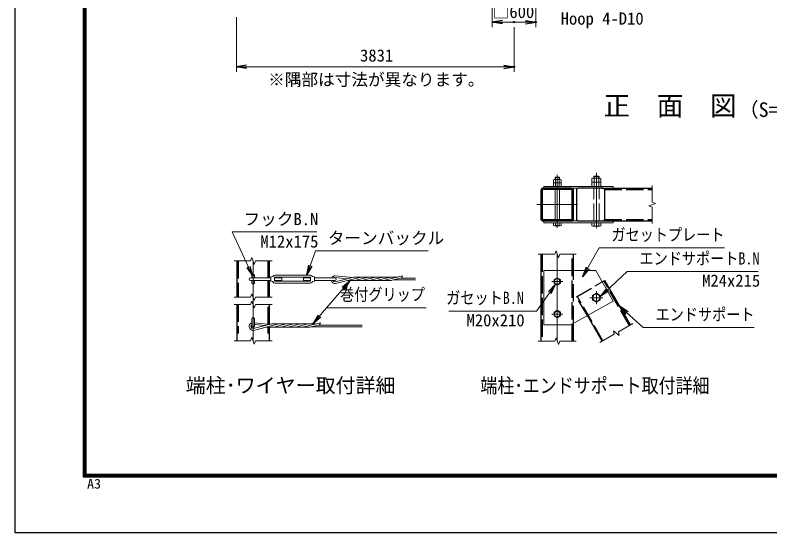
# Model space of a CAD drawing. Units: millimetres, scale not verified. Extents: x -14700 to 14700, y -10395 to 10395.
# Drawn here: x -14700 to -4282, y -10395 to -3246 of the extents above; entities that cross this region are included whole.
import ezdxf
from ezdxf.enums import TextEntityAlignment as Align

# ---------------------------------------------------------------- set-up
doc = ezdxf.new("R2010")
doc.units = ezdxf.units.MM
doc.header["$LTSCALE"] = 40
doc.header["$PDMODE"] = 32
doc.header["$PDSIZE"] = 20
doc.linetypes.add('DASHED', pattern=[7.5, 6, -1.5])
doc.linetypes.add('USER1', pattern=[50.8, 31.75, -6.35, 6.35, -6.35])
for name, color, linetype, lineweight in [('0-0_D-TTL-TXT', 7, 'Continuous', 13), ('0-1_D-STR1', 1, 'Continuous', 25), ('0-2_D-BMK', 2, 'USER1', 13), ('0-3_D-STR3', 3, 'Continuous', 13), ('0-5_D-STR-DIM', 7, 'Continuous', 13), ('0-8_D-STR-TXT', 7, 'Continuous', 13), ('0-C_D-TTL', 7, 'Continuous', 25)]:
    doc.layers.add(name, color=color, linetype=linetype, lineweight=lineweight)
doc.layers.add('0-6_0', color=7, linetype='Continuous')
doc.layers.add('0-7_Defpoints', color=8, linetype='Continuous')
doc.styles.add('ＭＳ ゴシック', font='')
doc.styles.get('ＭＳ ゴシック').set_extended_font_data('MS Gothic')

# ---------------------------------------------------------------- blocks, each defined once
blk = doc.blocks.new('_Open')
at = {"layer": '0-6_0'}
blk.add_line((-40, 6.67), (0, 0), dxfattribs=at)
blk.add_lwpolyline([(-40, -6.67), (0, 0), (-40, 0)], dxfattribs=at)

msp = doc.modelspace()

# ---------------------------------------------------------------- linework, layer by layer
at = {"layer": '0-1_D-STR1'}
for p, q in [((-7441.58, -5664.43), (-7441.58, -6060.43)), ((-7423.58, -5664.43), (-7423.58, -6060.43)), ((-7018.58, -5637.43), (-7414.58, -5637.43)), ((-7018.58, -5655.43), (-7414.58, -5655.43)), ((-7009.58, -6060.43), (-7009.58, -5664.43)), ((-6991.58, -6060.43), (-6991.58, -5664.43)), ((-6952.29, -5664.43), (-6952.29, -6060.43)), ((-6589.57, -5637.43), (-6925.29, -5637.43)), ((-6613.01, -5637.43), (-5907.73, -5637.43)), ((-6562.57, -6060.43), (-6562.57, -5664.43)), ((-7414.58, -6069.43), (-7018.58, -6069.43)), ((-7414.58, -6087.43), (-7018.58, -6087.43)), ((-6925.29, -6087.43), (-6589.57, -6087.43)), ((-6613.01, -6087.43), (-5907.73, -6087.43)), ((-7441.58, -6548.46), (-7441.58, -7748.46)), ((-6991.58, -6773.46), (-6991.58, -6548.46)), ((-11640.68, -6641.09), (-11640.68, -7141.09)), ((-11190.68, -6873.09), (-11190.68, -6641.09)), ((-11190.68, -7141.09), (-11190.68, -6909.09)), ((-6595.51, -6928.45), (-6562.57, -6909.43)), ((-6208.07, -7523.46), (-6562.57, -6909.43)), ((-11640.68, -7241.09), (-11640.68, -7741.09)), ((-11190.68, -7514.28), (-11190.68, -7241.09)), ((-6597.78, -7748.46), (-6801.73, -7395.21)), ((-11190.68, -7741.09), (-11190.68, -7556.08)), ((-6991.58, -7748.46), (-6991.58, -7502.31))]:
    msp.add_line(p, q, dxfattribs=at)
at = {"layer": '0-1_D-STR1', "linetype": 'DASHED'}
for p, q in [((-6566.19, -5655.43), (-5907.73, -5655.43)), ((-6566.19, -6069.43), (-5907.73, -6069.43)), ((-7423.58, -6548.46), (-7423.58, -7748.46)), ((-7009.58, -7748.46), (-7009.58, -6548.46)), ((-11622.68, -6641.09), (-11622.68, -7141.09)), ((-11208.68, -6873.09), (-11208.68, -6641.09)), ((-6991.58, -7502.31), (-6991.58, -6773.46)), ((-11208.68, -7141.09), (-11208.68, -6909.09)), ((-6952.29, -7134.43), (-6595.51, -6928.45)), ((-6219.76, -7530.21), (-6574.26, -6916.18)), ((-6801.73, -7395.21), (-6952.29, -7134.43)), ((-6586.09, -7741.71), (-6940.59, -7127.68)), ((-11622.68, -7241.09), (-11622.68, -7641.09)), ((-11208.68, -7512.42), (-11208.68, -7241.09)), ((-11208.68, -7641.09), (-11208.68, -7556.08))]:
    msp.add_line(p, q, dxfattribs=at)
at = {"layer": '0-1_D-STR1'}
for centre, radius, start, end in [((-7414.58, -5664.43), 27, 90, 180), ((-7414.58, -5664.43), 9, 90, 180), ((-7018.58, -5664.43), 27, 0, 90), ((-7018.58, -5664.43), 9, 0, 90), ((-6925.29, -5664.43), 27, 90, 180), ((-6589.57, -5664.43), 27, 0, 90), ((-7414.58, -6060.43), 27, 180, 270), ((-7414.58, -6060.43), 9, 180, 270), ((-7018.58, -6060.43), 27, 270, 0), ((-7018.58, -6060.43), 9, 270, 0), ((-6925.29, -6060.43), 27, 180, 270), ((-6589.57, -6060.43), 27, 270, 0)]:
    msp.add_arc(centre, radius, start, end, dxfattribs=at)
at = {"layer": '0-2_D-BMK'}
for p, q in [((-7216.58, -6182.59), (-7216.58, -5451.1)), ((-6676.58, -6188.94), (-6676.58, -5424.1)), ((-7497.83, -5862.43), (-6935.33, -5862.43)), ((-7216.58, -7748.46), (-7216.58, -6548.46)), ((-11415.68, -7741.09), (-11415.68, -6641.09)), ((-7141.58, -6923.46), (-7291.58, -6923.46)), ((-6676.58, -7058.46), (-6676.58, -7238.46)), ((-6766.58, -7148.46), (-6586.58, -7148.46)), ((-7141.58, -7373.46), (-7291.58, -7373.46))]:
    msp.add_line(p, q, dxfattribs=at)
at = {"layer": '0-3_D-STR3'}
for p, q in [((-7268.48, -5562.43), (-7268.48, -5518.63)), ((-7256.27, -5514.43), (-7177.64, -5514.43)), ((-7246.58, -5488.48), (-7242.52, -5484.43)), ((-7246.58, -5514.43), (-7246.58, -5488.48)), ((-7246.58, -5488.48), (-7186.58, -5488.48)), ((-7242.53, -5562.43), (-7242.53, -5518.63)), ((-7242.52, -5484.43), (-7190.64, -5484.43)), ((-7242.52, -5514.43), (-7242.52, -5484.43)), ((-7190.64, -5514.43), (-7190.64, -5484.43)), ((-7186.58, -5488.48), (-7190.64, -5484.43)), ((-7190.63, -5562.43), (-7190.63, -5518.63)), ((-7186.58, -5514.43), (-7186.58, -5488.48)), ((-7164.68, -5518.63), (-7164.68, -5562.43)), ((-6738.98, -5553.43), (-6738.98, -5502.43)), ((-6723.66, -5496.43), (-6627.13, -5496.43)), ((-6712.58, -5474.3), (-6707.71, -5469.43)), ((-6712.58, -5496.43), (-6712.58, -5474.3)), ((-6712.58, -5474.3), (-6640.58, -5474.3)), ((-6707.78, -5553.43), (-6707.78, -5502.43)), ((-6707.71, -5469.43), (-6645.45, -5469.43)), ((-6707.71, -5496.43), (-6707.71, -5469.43)), ((-6645.45, -5496.43), (-6645.45, -5469.43)), ((-6645.45, -5469.43), (-6640.58, -5474.3)), ((-6645.38, -5553.43), (-6645.38, -5502.43)), ((-6640.58, -5496.43), (-6640.58, -5474.3)), ((-6614.18, -5502.43), (-6614.18, -5553.43)), ((-7404.08, -5610.43), (-6444.08, -5610.43)), ((-7404.08, -5610.43), (-7404.08, -5637.43)), ((-7268.48, -5562.43), (-7164.68, -5562.43)), ((-7268.48, -5610.43), (-7268.48, -5566.63)), ((-7268.48, -5610.43), (-7164.68, -5610.43)), ((-7256.27, -5562.43), (-7177.64, -5562.43)), ((-7242.53, -5610.43), (-7242.53, -5566.63)), ((-7190.63, -5610.43), (-7190.63, -5566.63)), ((-7164.68, -5566.63), (-7164.68, -5610.43)), ((-6738.98, -5553.43), (-6614.18, -5553.43)), ((-6738.98, -5610.43), (-6738.98, -5559.43)), ((-6738.98, -5610.43), (-6614.18, -5610.43)), ((-6723.66, -5553.43), (-6627.13, -5553.43)), ((-6707.78, -5610.43), (-6707.78, -5559.43)), ((-6645.38, -5610.43), (-6645.38, -5559.43)), ((-6614.18, -5559.43), (-6614.18, -5610.43)), ((-6444.08, -5610.43), (-6444.08, -5637.43)), ((-7404.08, -5637.43), (-6444.08, -5637.43)), ((-7246.58, -6069.43), (-7246.58, -5655.43)), ((-7186.58, -6069.43), (-7186.58, -5655.43)), ((-7404.08, -6087.43), (-6444.08, -6087.43)), ((-7404.08, -6114.43), (-7404.08, -6087.43)), ((-7404.08, -6114.43), (-6444.08, -6114.43)), ((-7268.48, -6114.43), (-7164.68, -6114.43)), ((-7268.48, -6149.23), (-7268.48, -6114.43)), ((-7242.53, -6149.23), (-7242.53, -6114.43)), ((-7190.63, -6149.23), (-7190.63, -6114.43)), ((-7164.68, -6149.23), (-7164.68, -6114.43)), ((-6738.98, -6114.43), (-6614.18, -6114.43)), ((-6738.98, -6153.43), (-6738.98, -6114.43)), ((-6707.78, -6153.43), (-6707.78, -6114.43)), ((-6645.38, -6153.43), (-6645.38, -6114.43)), ((-6614.18, -6153.43), (-6614.18, -6114.43)), ((-6444.08, -6114.43), (-6444.08, -6087.43)), ((-7256.27, -6153.43), (-7177.64, -6153.43)), ((-6723.66, -6159.43), (-6627.13, -6159.43)), ((-11451.68, -6873.09), (-11169.69, -6873.09)), ((-11433.68, -6840.09), (-11433.68, -6873.09)), ((-11397.68, -6840.09), (-11397.68, -6873.09)), ((-11169.69, -6861.09), (-11146.29, -6856.07)), ((-11169.69, -6921.09), (-11169.69, -6861.09)), ((-11118.69, -6913.59), (-11118.69, -6868.59)), ((-11118.69, -6873.09), (-11019.69, -6873.09)), ((-11112.69, -6837.09), (-10626.69, -6837.09)), ((-11112.69, -6862.59), (-10626.69, -6862.59)), ((-10719.69, -6909.09), (-10719.69, -6873.09)), ((-10719.69, -6873.09), (-10620.69, -6873.09)), ((-10620.69, -6913.59), (-10620.69, -6868.59)), ((-10569.69, -6873.09), (-10287.69, -6873.09)), ((-10285.1, -6869.02), (-10112.08, -6886.98)), ((-10284.46, -6844.96), (-10043.48, -6869.97)), ((-10280.91, -6928.84), (-10023.91, -6865.12)), ((-10277.18, -6952.64), (-9924.19, -6865.12)), ((-9414.93, -6862.47), (-10002.25, -6862.47)), ((-9996.24, -6907.71), (-9824.47, -6865.12)), ((-9896.52, -6907.71), (-9724.76, -6865.12)), ((-9796.8, -6907.71), (-9625.03, -6865.12)), ((-9697.08, -6907.71), (-9525.31, -6865.12)), ((-9597.36, -6907.71), (-9351.91, -6846.84)), ((-9497.64, -6907.71), (-9363.6, -6874.47)), ((-6684.08, -6773.46), (-7404.08, -6773.46)), ((-7404.08, -6773.46), (-7404.08, -7523.46)), ((-11451.68, -6909.09), (-11169.69, -6909.09)), ((-11433.68, -6909.09), (-11433.68, -6942.09)), ((-11397.68, -6909.09), (-11397.68, -6942.09)), ((-11169.69, -6921.09), (-11146.29, -6926.1)), ((-11112.69, -6919.59), (-10626.69, -6919.59)), ((-11112.69, -6945.09), (-10626.69, -6945.09)), ((-10719.69, -6909.09), (-10620.69, -6909.09)), ((-10569.69, -6921.09), (-10593.09, -6926.1)), ((-10569.69, -6909.09), (-10287.69, -6909.09)), ((-9516.49, -6910.35), (-10106.63, -6910.35)), ((-9479.01, -6903.09), (-9175.68, -6903.09)), ((-9382.23, -6879.09), (-9175.68, -6879.09)), ((-11433.68, -7440.09), (-11433.68, -7542.09)), ((-11397.68, -7440.09), (-11397.68, -7542.09)), ((-11397.68, -7492.8), (-11177.11, -7515.69)), ((-10730.99, -7553.43), (-10485.54, -7492.57)), ((-11414.54, -7574.57), (-11157.54, -7510.84)), ((-11410.81, -7598.37), (-11057.82, -7510.84)), ((-11397.68, -7516.93), (-11245.71, -7532.7)), ((-10650.12, -7556.08), (-11240.26, -7556.08)), ((-10548.56, -7508.19), (-11135.88, -7508.19)), ((-11129.87, -7553.43), (-10958.1, -7510.84)), ((-11030.15, -7553.43), (-10858.38, -7510.84)), ((-10930.43, -7553.43), (-10758.66, -7510.84)), ((-10830.71, -7553.43), (-10658.94, -7510.84)), ((-10631.27, -7553.43), (-10497.23, -7520.19)), ((-10612.64, -7548.81), (-9909.31, -7548.81)), ((-10515.86, -7524.81), (-9909.31, -7524.81))]:
    msp.add_line(p, q, dxfattribs=at)
at = {"layer": '0-3_D-STR3', "linetype": 'DASHED'}
for p, q in [((-6712.58, -6087.43), (-6712.58, -5637.43)), ((-6640.58, -6087.43), (-6640.58, -5637.43))]:
    msp.add_line(p, q, dxfattribs=at)
at = {"layer": '0-3_D-STR3'}
for points in [[(-11118.69, -6909.09), (-11019.69, -6909.09), (-11019.69, -6873.09)], [(-10569.69, -6921.09), (-10569.69, -6861.09), (-10593.09, -6856.07)], [(-6684.08, -6773.46), (-6444.08, -7193.46), (-7029.08, -7523.46), (-7404.08, -7523.46)]]:
    msp.add_lwpolyline(points, dxfattribs=at)
for points in [[(-7171.63, -6897.51), (-7216.58, -6871.56), (-7261.53, -6897.51), (-7261.53, -6949.41), (-7216.58, -6975.36), (-7171.63, -6949.41)], [(-6730.62, -7179.66), (-6676.58, -7210.86), (-6622.54, -7179.66), (-6622.54, -7117.26), (-6676.58, -7086.06), (-6730.62, -7117.26)], [(-7171.63, -7347.51), (-7216.58, -7321.56), (-7261.53, -7347.51), (-7261.53, -7399.41), (-7216.58, -7425.36), (-7171.63, -7399.41)]]:
    msp.add_lwpolyline(points, close=True, dxfattribs=at)
for centre, radius in [((-7216.58, -6923.46), 39.31), ((-6676.58, -7148.46), 48.27), ((-7216.58, -7373.46), 39.31)]:
    msp.add_circle(centre, radius, dxfattribs=at)
for centre, radius, start, end in [((-7255.5, -5536.5), 22.09, 54.01973, 125.98027), ((-7216.58, -5596.69), 82.27, 71.61284, 108.38716), ((-7177.65, -5536.57), 22.14, 54.12648, 125.87352), ((-6723.38, -5519.7), 23.27, 47.91412, 132.08588), ((-6676.58, -5580.55), 84.12, 68.22895, 111.77105), ((-6629.78, -5519.12), 22.85, 46.94085, 133.05915), ((-7255.5, -5584.5), 22.09, 54.01973, 125.98027), ((-7216.58, -5644.69), 82.27, 71.61284, 108.38716), ((-7177.65, -5584.57), 22.14, 54.12648, 125.87352), ((-6723.38, -5576.7), 23.27, 47.91412, 132.08588), ((-6676.58, -5637.55), 84.12, 68.22895, 111.77105), ((-6629.78, -5576.12), 22.85, 46.94085, 133.05915), ((-7255.5, -6131.35), 22.09, 234.01973, 305.98027), ((-7216.58, -6071.16), 82.27, 251.61284, 288.38716), ((-7177.65, -6131.28), 22.14, 234.12648, 305.87352), ((-6723.38, -6136.15), 23.27, 227.91412, 312.08588), ((-6676.58, -6075.31), 84.12, 248.22895, 291.77105), ((-6629.78, -6136.73), 22.85, 226.94085, 313.05915), ((-11451.68, -6891.09), 18, 90, 270), ((-11415.68, -6840.09), 18, 0, 180), ((-11148.8, -6844.34), 12, 282.09925, 326.11888), ((-11112.69, -6868.59), 31.5, 90, 146.11888), ((-11112.69, -6868.59), 6, 90, 180), ((-10626.69, -6868.59), 31.5, 33.88112, 90), ((-10626.69, -6868.59), 6, 0, 90), ((-10590.58, -6844.34), 12, 213.88112, 257.90075), ((-10282.05, -6898.86), 54, 92.82496, 151.48944), ((-10282.05, -6898.86), 30, 95.82544, 120.77566), ((-10287.69, -6891.09), 18, 270, 90), ((-10002.25, -6952.47), 90, 90, 103.92636), ((-9902.53, -6952.47), 90, 90, 103.92636), ((-9802.81, -6952.47), 90, 90, 103.92636), ((-9703.09, -6952.47), 90, 90, 103.92636), ((-9603.37, -6952.47), 90, 90, 103.92636), ((-9503.66, -6952.47), 90, 90, 103.92636), ((-9553.71, -6777.7), 213.32, 333.02173, 341.08588), ((-11415.68, -6942.09), 18, 180, 0), ((-11148.8, -6937.84), 12, 33.88112, 77.90075), ((-11112.69, -6913.59), 31.5, 213.88112, 270), ((-11112.69, -6913.59), 6, 180, 270), ((-10626.69, -6913.59), 6, 270, 0), ((-10626.69, -6913.59), 31.5, 270, 326.11888), ((-10590.58, -6937.84), 12, 102.09925, 146.11888), ((-10282.05, -6898.86), 54, 191.63319, 275.17572), ((-10282.05, -6898.86), 30, 199.92759, 272.18972), ((-10017.9, -6820.35), 90, 270, 283.92645), ((-9918.18, -6820.35), 90, 270, 283.92645), ((-9818.46, -6820.35), 90, 270, 283.92645), ((-9718.74, -6820.35), 90, 270, 283.92645), ((-9619.02, -6820.35), 90, 270, 283.92645), ((-9519.31, -6820.35), 90, 270, 283.92645), ((-11415.68, -7544.59), 54, 109.47138, 275.17572), ((-11415.68, -7440.09), 18, 0, 180), ((-10687.34, -7423.42), 213.32, 333.02173, 341.08588), ((-11415.68, -7544.59), 30, 126.87024, 272.18972), ((-11415.68, -7542.09), 18, 180, 0), ((-11135.88, -7598.2), 90, 90, 103.92636), ((-11151.53, -7466.08), 90, 270, 283.92645), ((-11036.16, -7598.2), 90, 90, 103.92636), ((-11051.81, -7466.08), 90, 270, 283.92645), ((-10936.44, -7598.2), 90, 90, 103.92636), ((-10952.09, -7466.08), 90, 270, 283.92645), ((-10836.72, -7598.2), 90, 90, 103.92636), ((-10852.37, -7466.08), 90, 270, 283.92645), ((-10737, -7598.2), 90, 90, 103.92636), ((-10752.65, -7466.08), 90, 270, 283.92645), ((-10637.28, -7598.2), 90, 90, 103.92636), ((-10652.93, -7466.08), 90, 270, 283.92645)]:
    msp.add_arc(centre, radius, start, end, dxfattribs=at)
at = {"layer": '0-5_D-STR-DIM'}
for p, q in [((-8113.24, -3046.26), (-8113.24, -3412.77)), ((-7513.24, -3046.26), (-7513.24, -3412.77)), ((-11644.24, -3276.26), (-11644.24, -4031.6)), ((-7973.24, -3342.77), (-7653.24, -3342.77)), ((-7813.24, -3412.77), (-7813.24, -4031.6)), ((-11504.24, -3961.6), (-7953.24, -3961.6)), ((-5907.73, -5827.8), (-5907.73, -5599.93)), ((-5907.73, -5827.8), (-5860.15, -5845.11)), ((-5860.15, -5845.11), (-5955.3, -5879.74)), ((-5955.3, -5879.74), (-5907.73, -5897.06)), ((-5907.73, -6124.93), (-5907.73, -5897.06)), ((-7479.08, -6548.46), (-7251.21, -6548.46)), ((-7233.89, -6500.89), (-7251.21, -6548.46)), ((-7199.26, -6596.03), (-7233.89, -6500.89)), ((-7181.95, -6548.46), (-7199.26, -6596.03)), ((-7181.95, -6548.46), (-6954.08, -6548.46)), ((-11678.18, -6641.09), (-11450.31, -6641.09)), ((-11433, -6593.51), (-11450.31, -6641.09)), ((-11398.37, -6688.66), (-11433, -6593.51)), ((-11381.05, -6641.09), (-11398.37, -6688.66)), ((-11381.05, -6641.09), (-11153.18, -6641.09)), ((-11678.18, -7141.09), (-11450.31, -7141.09)), ((-11433, -7093.51), (-11450.31, -7141.09)), ((-11398.37, -7188.66), (-11433, -7093.51)), ((-11381.05, -7141.09), (-11398.37, -7188.66)), ((-11381.05, -7141.09), (-11153.18, -7141.09)), ((-11678.18, -7241.09), (-11450.31, -7241.09)), ((-11433, -7193.51), (-11450.31, -7241.09)), ((-11398.37, -7288.66), (-11433, -7193.51)), ((-11381.05, -7241.09), (-11398.37, -7288.66)), ((-11381.05, -7241.09), (-11153.18, -7241.09)), ((-6441.7, -7603.42), (-6432.91, -7653.28)), ((-6364.14, -7668.5), (-6441.7, -7603.42)), ((-6372.93, -7618.65), (-6175.59, -7504.71)), ((-11433, -7693.51), (-11450.31, -7741.09)), ((-11398.37, -7788.66), (-11433, -7693.51)), ((-7233.89, -7700.89), (-7251.21, -7748.46)), ((-7199.26, -7796.03), (-7233.89, -7700.89)), ((-6630.25, -7767.21), (-6432.91, -7653.28)), ((-6372.93, -7618.65), (-6364.14, -7668.5)), ((-11678.18, -7741.09), (-11450.31, -7741.09)), ((-11381.05, -7741.09), (-11398.37, -7788.66)), ((-11381.05, -7741.09), (-11153.18, -7741.09)), ((-7479.08, -7748.46), (-7251.21, -7748.46)), ((-7181.95, -7748.46), (-7199.26, -7796.03)), ((-7181.95, -7748.46), (-6954.08, -7748.46))]:
    msp.add_line(p, q, dxfattribs=at)
at = {"layer": '0-7_Defpoints'}
for p in [(-7813.24, -3342.77), (-7513.24, -3342.77), (-7813.24, -3961.6)]:
    msp.add_point(p, dxfattribs=at)
at = {"layer": '0-8_D-STR-TXT'}
msp.add_line((-10400.56, -7288.71), (-10588.45, -7506.68), dxfattribs=at)
for points in [[(-10535.39, -6238.76), (-11705, -6238.76), (-11424.26, -6846.35)], [(-9000.84, -6502.24), (-10552.42, -6502.24), (-10675.56, -6835.21)], [(-4910.21, -6461.01), (-6636.79, -6461.01), (-6865.47, -6857.08)], [(-4445.57, -6785.37), (-6252.99, -6785.37), (-6621.08, -7130.94)], [(-9025.75, -7288.71), (-10400.56, -7288.71), (-10075.7, -6911.87)], [(-8712.48, -7332.52), (-7504.68, -7332.52), (-7240.22, -6964.01)], [(-4500.3, -7558.44), (-6030.56, -7558.44), (-6355.01, -7267.69)]]:
    msp.add_lwpolyline(points, dxfattribs=at)
at = {"layer": '0-C_D-TTL', "color": 2}
msp.add_lwpolyline([(-14700, 10395), (14700, 10395), (14700, -10395), (-14700, -10395)], close=True, dxfattribs=at)
at = {"layer": '0-C_D-TTL'}
for points in [[(-13755, 9625), (13755, 9625), (13755, -9625), (-13755, -9625)], [(-13746.25, 9616.25), (13746.25, 9616.25), (13746.25, -9616.25), (-13746.25, -9616.25)], [(-13737.5, 9607.5), (13737.5, 9607.5), (13737.5, -9607.5), (-13737.5, -9607.5)], [(-13728.75, 9598.75), (13728.75, 9598.75), (13728.75, -9598.75), (-13728.75, -9598.75)], [(-13720, 9590), (13720, 9590), (13720, -9590), (-13720, -9590)]]:
    msp.add_lwpolyline(points, close=True, dxfattribs=at)

# ---------------------------------------------------------------- block references
at = {"layer": '0-5_D-STR-DIM', "xscale": 3.5, "yscale": 3.5, "rotation": 180}
for p in [(-8113.24, -3342.77), (-11644.24, -3961.6)]:
    msp.add_blockref('_Open', p, dxfattribs=at)
at = {"layer": '0-5_D-STR-DIM', "xscale": 3.5, "yscale": 3.5}
for p in [(-7513.24, -3342.77), (-7813.24, -3961.6)]:
    msp.add_blockref('_Open', p, dxfattribs=at)
at = {"layer": '0-8_D-STR-TXT', "xscale": 3.5, "yscale": 3.5}
for p, rotation in [((-11423.42, -6848.17), 294.79941), ((-10676.25, -6837.09), 249.70489), ((-6866.47, -6858.82), 240), ((-10074.39, -6910.35), 49.23711), ((-7239.05, -6962.38), 54.33436), ((-6622.54, -7132.31), 223.19207), ((-6356.5, -7266.36), 138.13613), ((-10589.76, -7508.2), 229.23711)]:
    msp.add_blockref('_Open', p, dxfattribs=dict(at, rotation=rotation))

# ---------------------------------------------------------------- texts
at = {"layer": '0-0_D-TTL-TXT', "style": 'ＭＳ ゴシック'}
for s, height, p in [('正\u3000面\u3000図', 269.5, (-6579.09, -4713.84)), ('（S=1/70）', 202.1, (-4712.99, -4713.68)), ('端柱･ワイヤー取付詳細', 202.1, (-12344.48, -8520.32))]:
    msp.add_text(s, height=height, dxfattribs=at).set_placement(p, align=Align.BOTTOM_LEFT)
at = {"layer": '0-0_D-TTL-TXT', "style": 'ＭＳ ゴシック', "width": 0.85}
msp.add_text('端柱･エンドサポート取付詳細', height=202.1, dxfattribs=at).set_placement((-8278.42, -8522.98), align=Align.BOTTOM_LEFT)
at = {"layer": '0-5_D-STR-DIM', "style": 'ＭＳ ゴシック'}
for s, p in [('□600', (-8107.76, -3337.28)), ('3831', (-9938.91, -3937.98))]:
    msp.add_text(s, height=168.3, dxfattribs=at).set_placement(p, align=Align.BOTTOM_LEFT)
at = {"layer": '0-8_D-STR-TXT', "style": 'ＭＳ ゴシック'}
for s, p in [('Hoop 4-D10', (-7169.58, -3428.94)), ('※隅部は寸法が異なります。', (-11206.91, -4271.56)), ('フックB.N', (-11547.19, -6196.93)), ('ターンバックル', (-10383.96, -6458.64)), ('M12x175', (-11314.79, -6506.18)), ('M24x215', (-5217.33, -7046.69)), ('M20x210', (-8469.02, -7593.83))]:
    msp.add_text(s, height=168.3, dxfattribs=at).set_placement(p, align=Align.BOTTOM_LEFT)
at = {"layer": '0-8_D-STR-TXT', "style": 'ＭＳ ゴシック', "width": 0.85}
for s, p in [('ガセットプレート', (-6469.22, -6412.07)), ('エンドサポートB.N', (-6082.75, -6739.99)), ('巻付グリップ', (-10214.33, -7238)), ('ガセットB.N', (-8749.75, -7284.47)), ('エンドサポート', (-5860.32, -7513.06))]:
    msp.add_text(s, height=168.3, dxfattribs=at).set_placement(p, align=Align.BOTTOM_LEFT)
at = {"layer": '0-C_D-TTL', "style": 'ＭＳ ゴシック', "width": 1.05}
msp.add_text('A3', height=134.6, dxfattribs=at).set_placement((-13706.31, -9823.84), align=Align.BOTTOM_LEFT)

doc.saveas('drawing.dxf')
